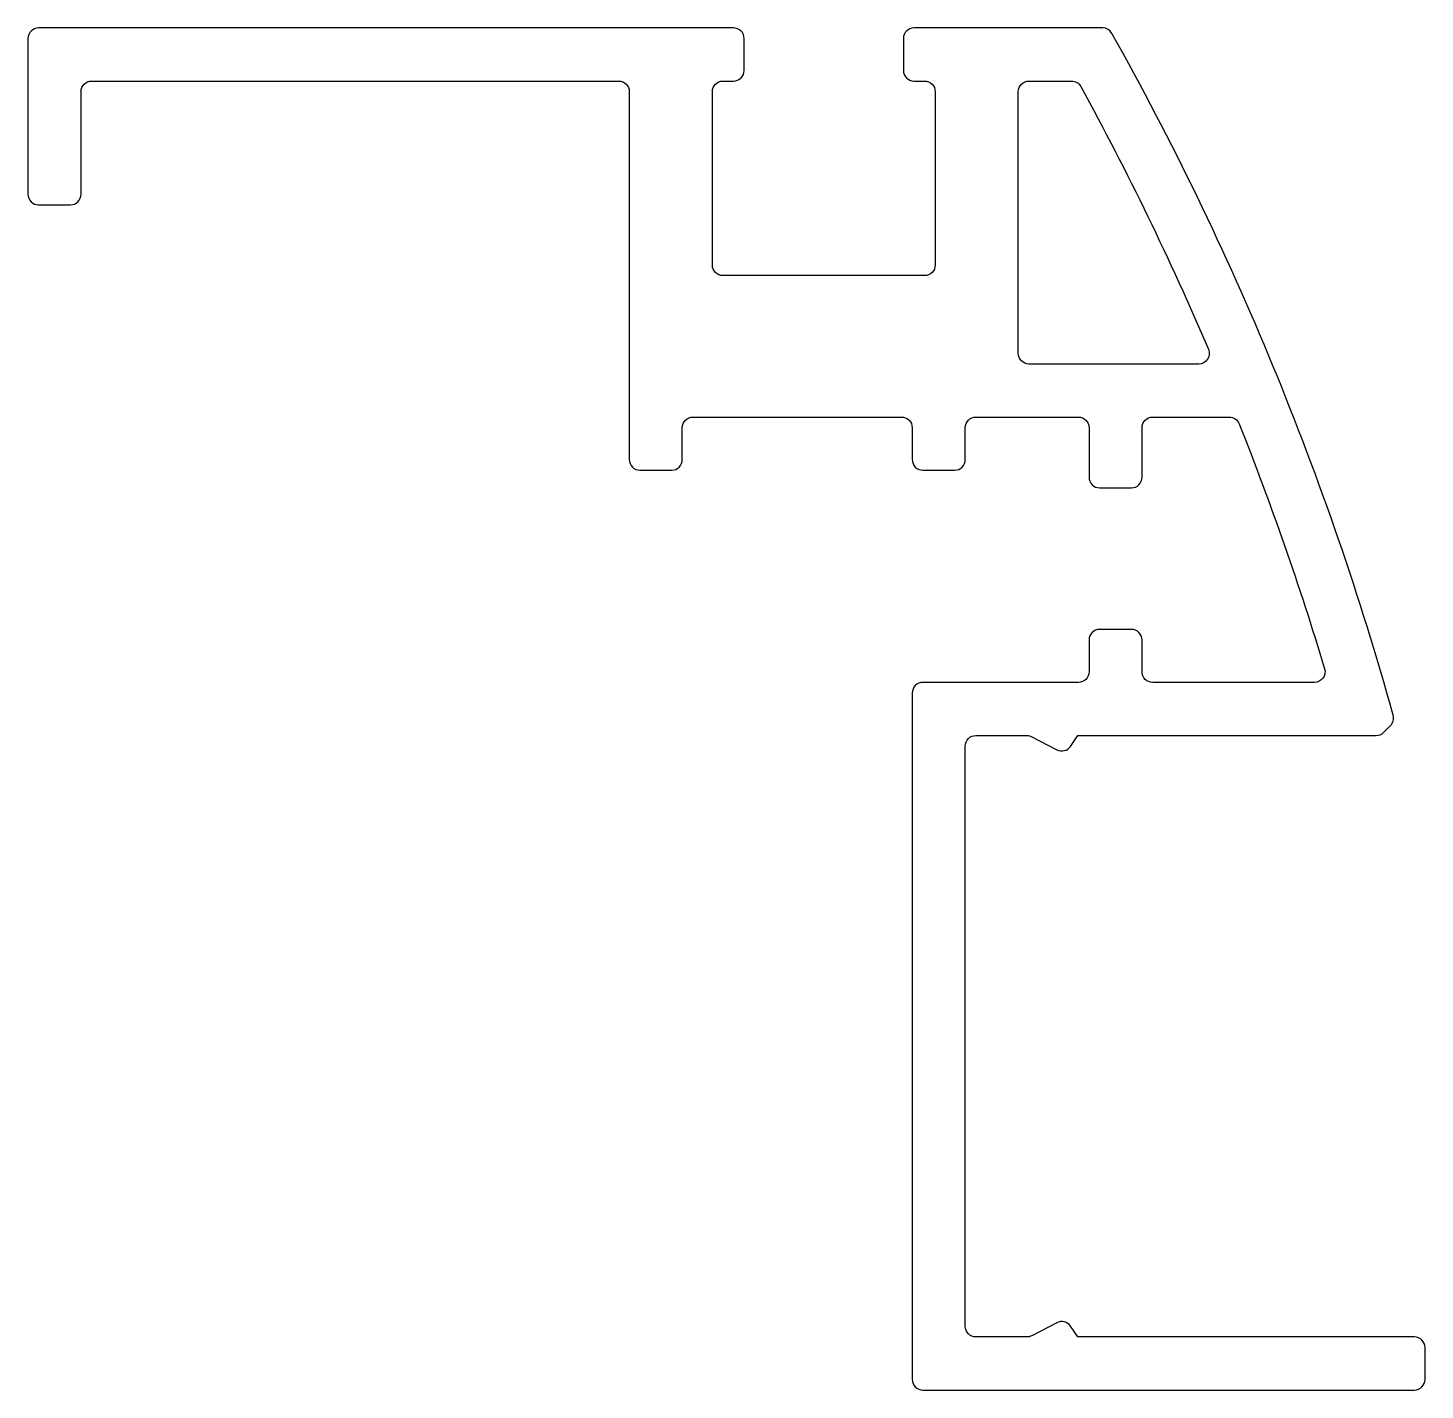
# Model space of a CAD drawing. Extents: x 933.2 to 972.7, y -25.2 to 13.3.
import ezdxf

# ---------------------------------------------------------------- set-up
doc = ezdxf.new("R2010")
doc.units = 0
doc.header["$LTSCALE"] = 15
doc.layers.get('0').update_dxf_attribs({"linetype": 'CONTINUOUS'})

msp = doc.modelspace()

# ---------------------------------------------------------------- linework, layer by layer
at = {"ltscale": 0.05}
for points in [[(958.506, 6.348), (952.806, 6.348, -0.414214), (952.506, 6.648), (952.506, 11.548, -0.414214), (952.806, 11.848), (953.106, 11.848, 0.414214), (953.406, 12.148), (953.406, 13.048, 0.414214), (953.106, 13.348), (933.456, 13.348, 0.414214), (933.156, 13.048), (933.156, 8.648, 0.414214), (933.456, 8.348), (934.356, 8.348, 0.414214), (934.656, 8.648), (934.656, 11.548, -0.414214), (934.956, 11.848), (949.856, 11.848, -0.414214), (950.156, 11.548), (950.156, 1.148, 0.414214), (950.456, 0.848), (951.356, 0.848, 0.414214), (951.656, 1.148), (951.656, 2.048, -0.414214), (951.956, 2.348), (957.856, 2.348, -0.414214), (958.156, 2.048), (958.156, 1.148, 0.414214), (958.456, 0.848), (959.356, 0.848, 0.414214), (959.656, 1.148), (959.656, 2.048, -0.414214), (959.956, 2.348), (962.856, 2.348, -0.414214), (963.156, 2.048), (963.156, 0.648, 0.414214), (963.456, 0.348), (964.356, 0.348, 0.414214), (964.656, 0.648), (964.656, 2.048, -0.414214), (964.956, 2.348), (967.122, 2.348, -0.307355), (967.401, 2.158, -0.021301), (969.815, -4.766, -0.50283), (969.528, -5.152), (964.956, -5.152, -0.414214), (964.656, -4.852), (964.656, -3.952, 0.414214), (964.356, -3.652), (963.456, -3.652, 0.414214), (963.156, -3.952), (963.156, -4.852, -0.414214), (962.856, -5.152), (958.456, -5.152, 0.414214), (958.156, -5.452), (958.156, -24.852, 0.414214), (958.456, -25.152), (972.356, -25.152, 0.414214), (972.656, -24.852), (972.656, -23.952, 0.414214), (972.356, -23.652), (962.84, -23.652), (962.631, -23.347, 0.37907), (962.245, -23.251), (961.538, -23.619, -0.120549), (961.4, -23.652), (959.956, -23.652, -0.414214), (959.656, -23.352), (959.656, -6.952, -0.414214), (959.956, -6.652), (961.4, -6.652, -0.120549), (961.538, -6.686), (962.245, -7.054, 0.37907), (962.631, -6.958), (962.84, -6.652), (971.273, -6.652, 0.198912), (971.485, -6.565), (971.68, -6.37, 0.270714), (971.757, -6.077, 0.059708), (963.804, 13.194, 0.271419), (963.543, 13.348), (958.206, 13.348, 0.414214), (957.906, 13.048), (957.906, 12.148, 0.414214), (958.206, 11.848), (958.506, 11.848, -0.414214), (958.806, 11.548), (958.806, 6.648, -0.414214)], [(966.532, 4.266, -0.538314), (966.256, 3.848), (961.456, 3.848, -0.414214), (961.156, 4.148), (961.156, 11.548, -0.414214), (961.456, 11.848), (962.659, 11.848, -0.274163), (962.922, 11.692, -0.023988)]]:
    msp.add_lwpolyline(points, format="xyb", close=True, dxfattribs=at)

doc.saveas('drawing.dxf')
